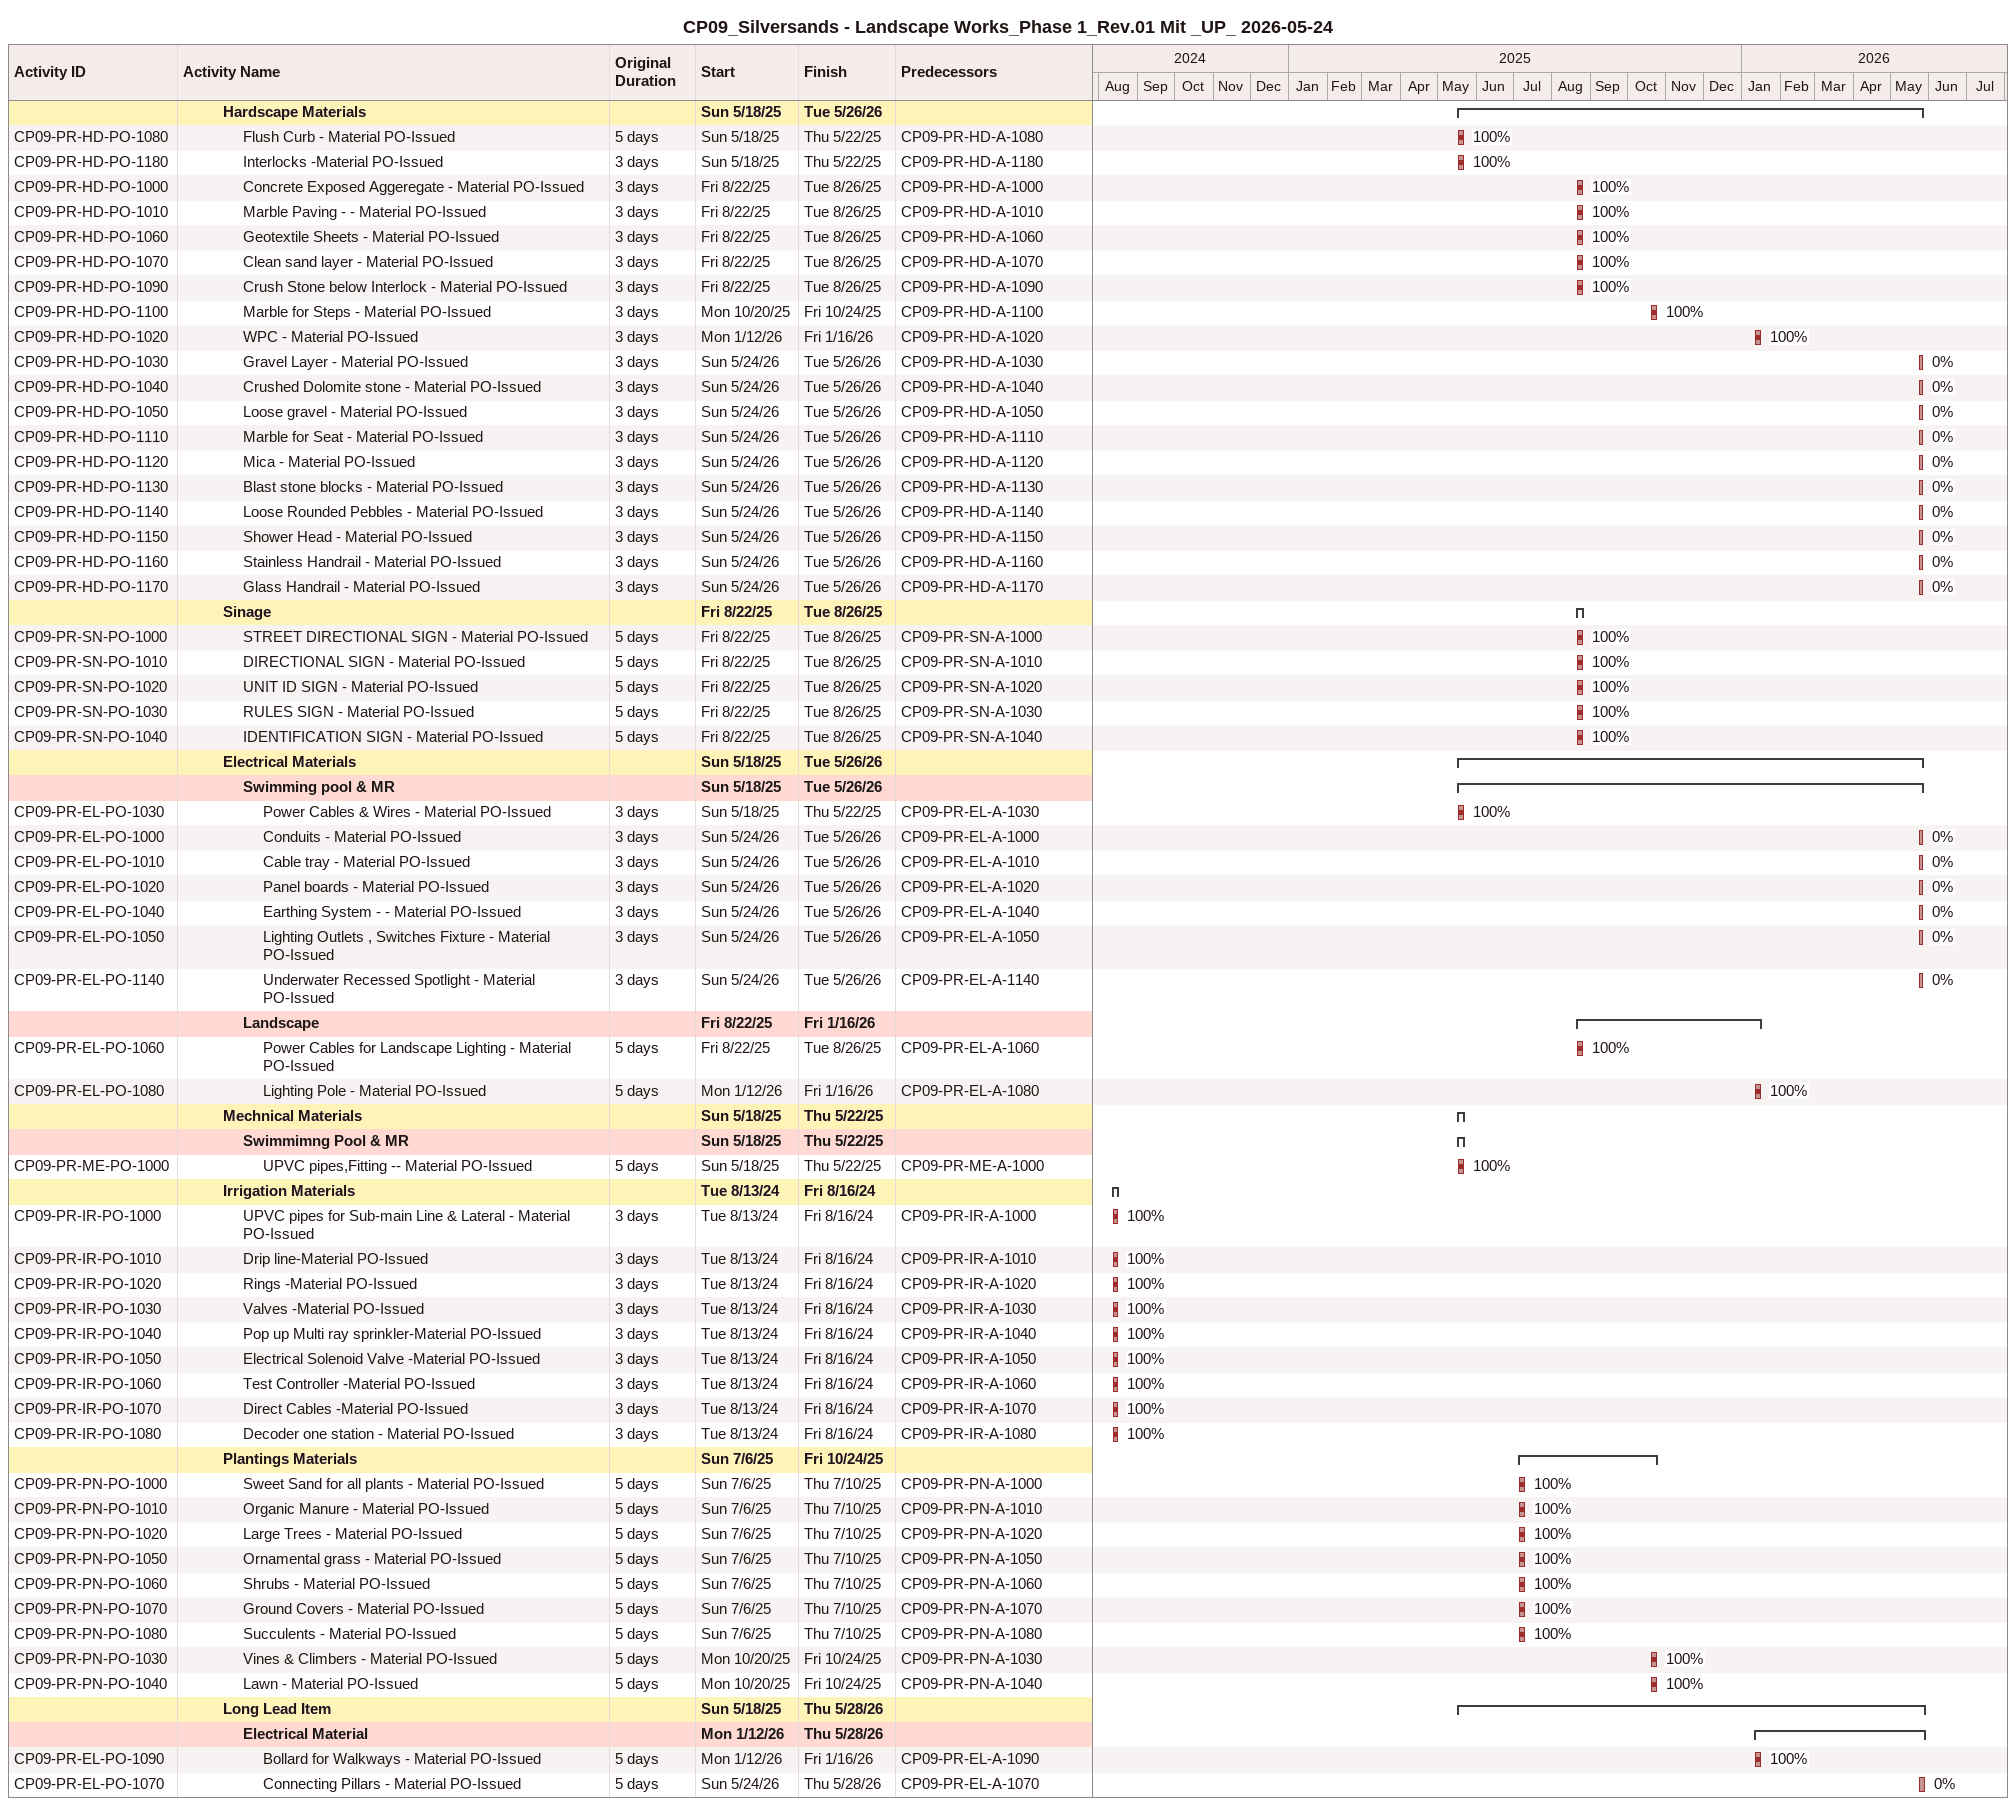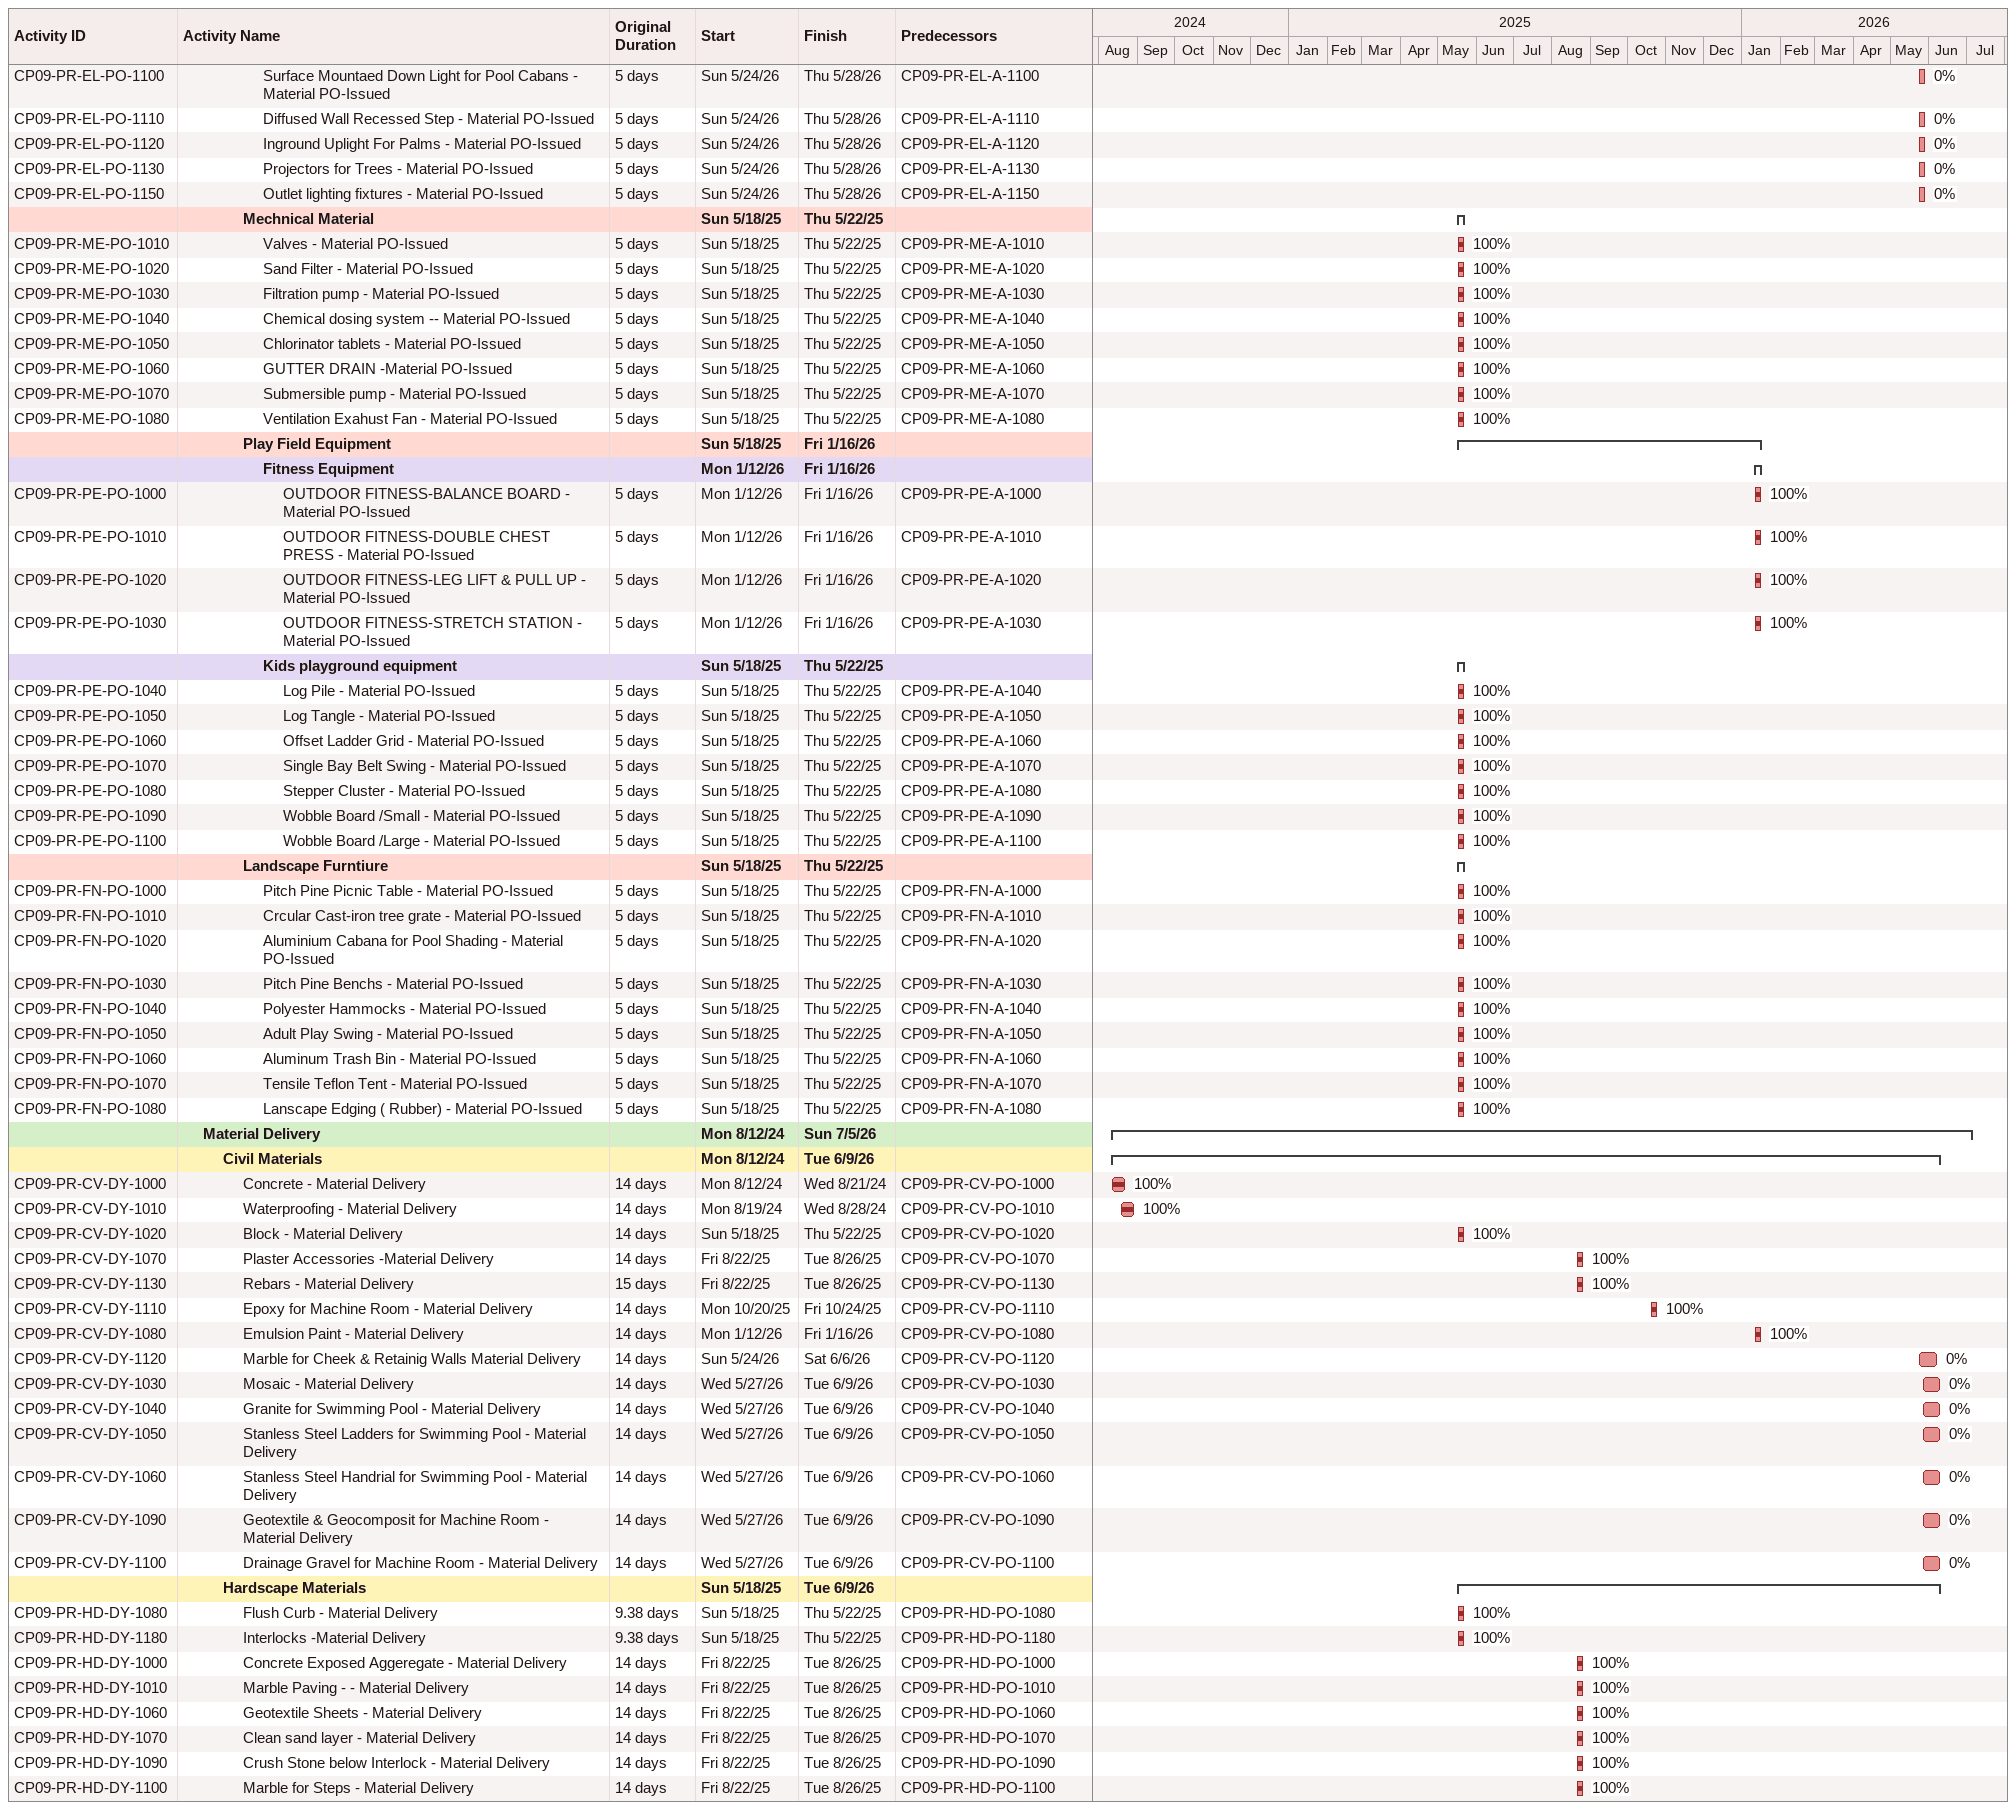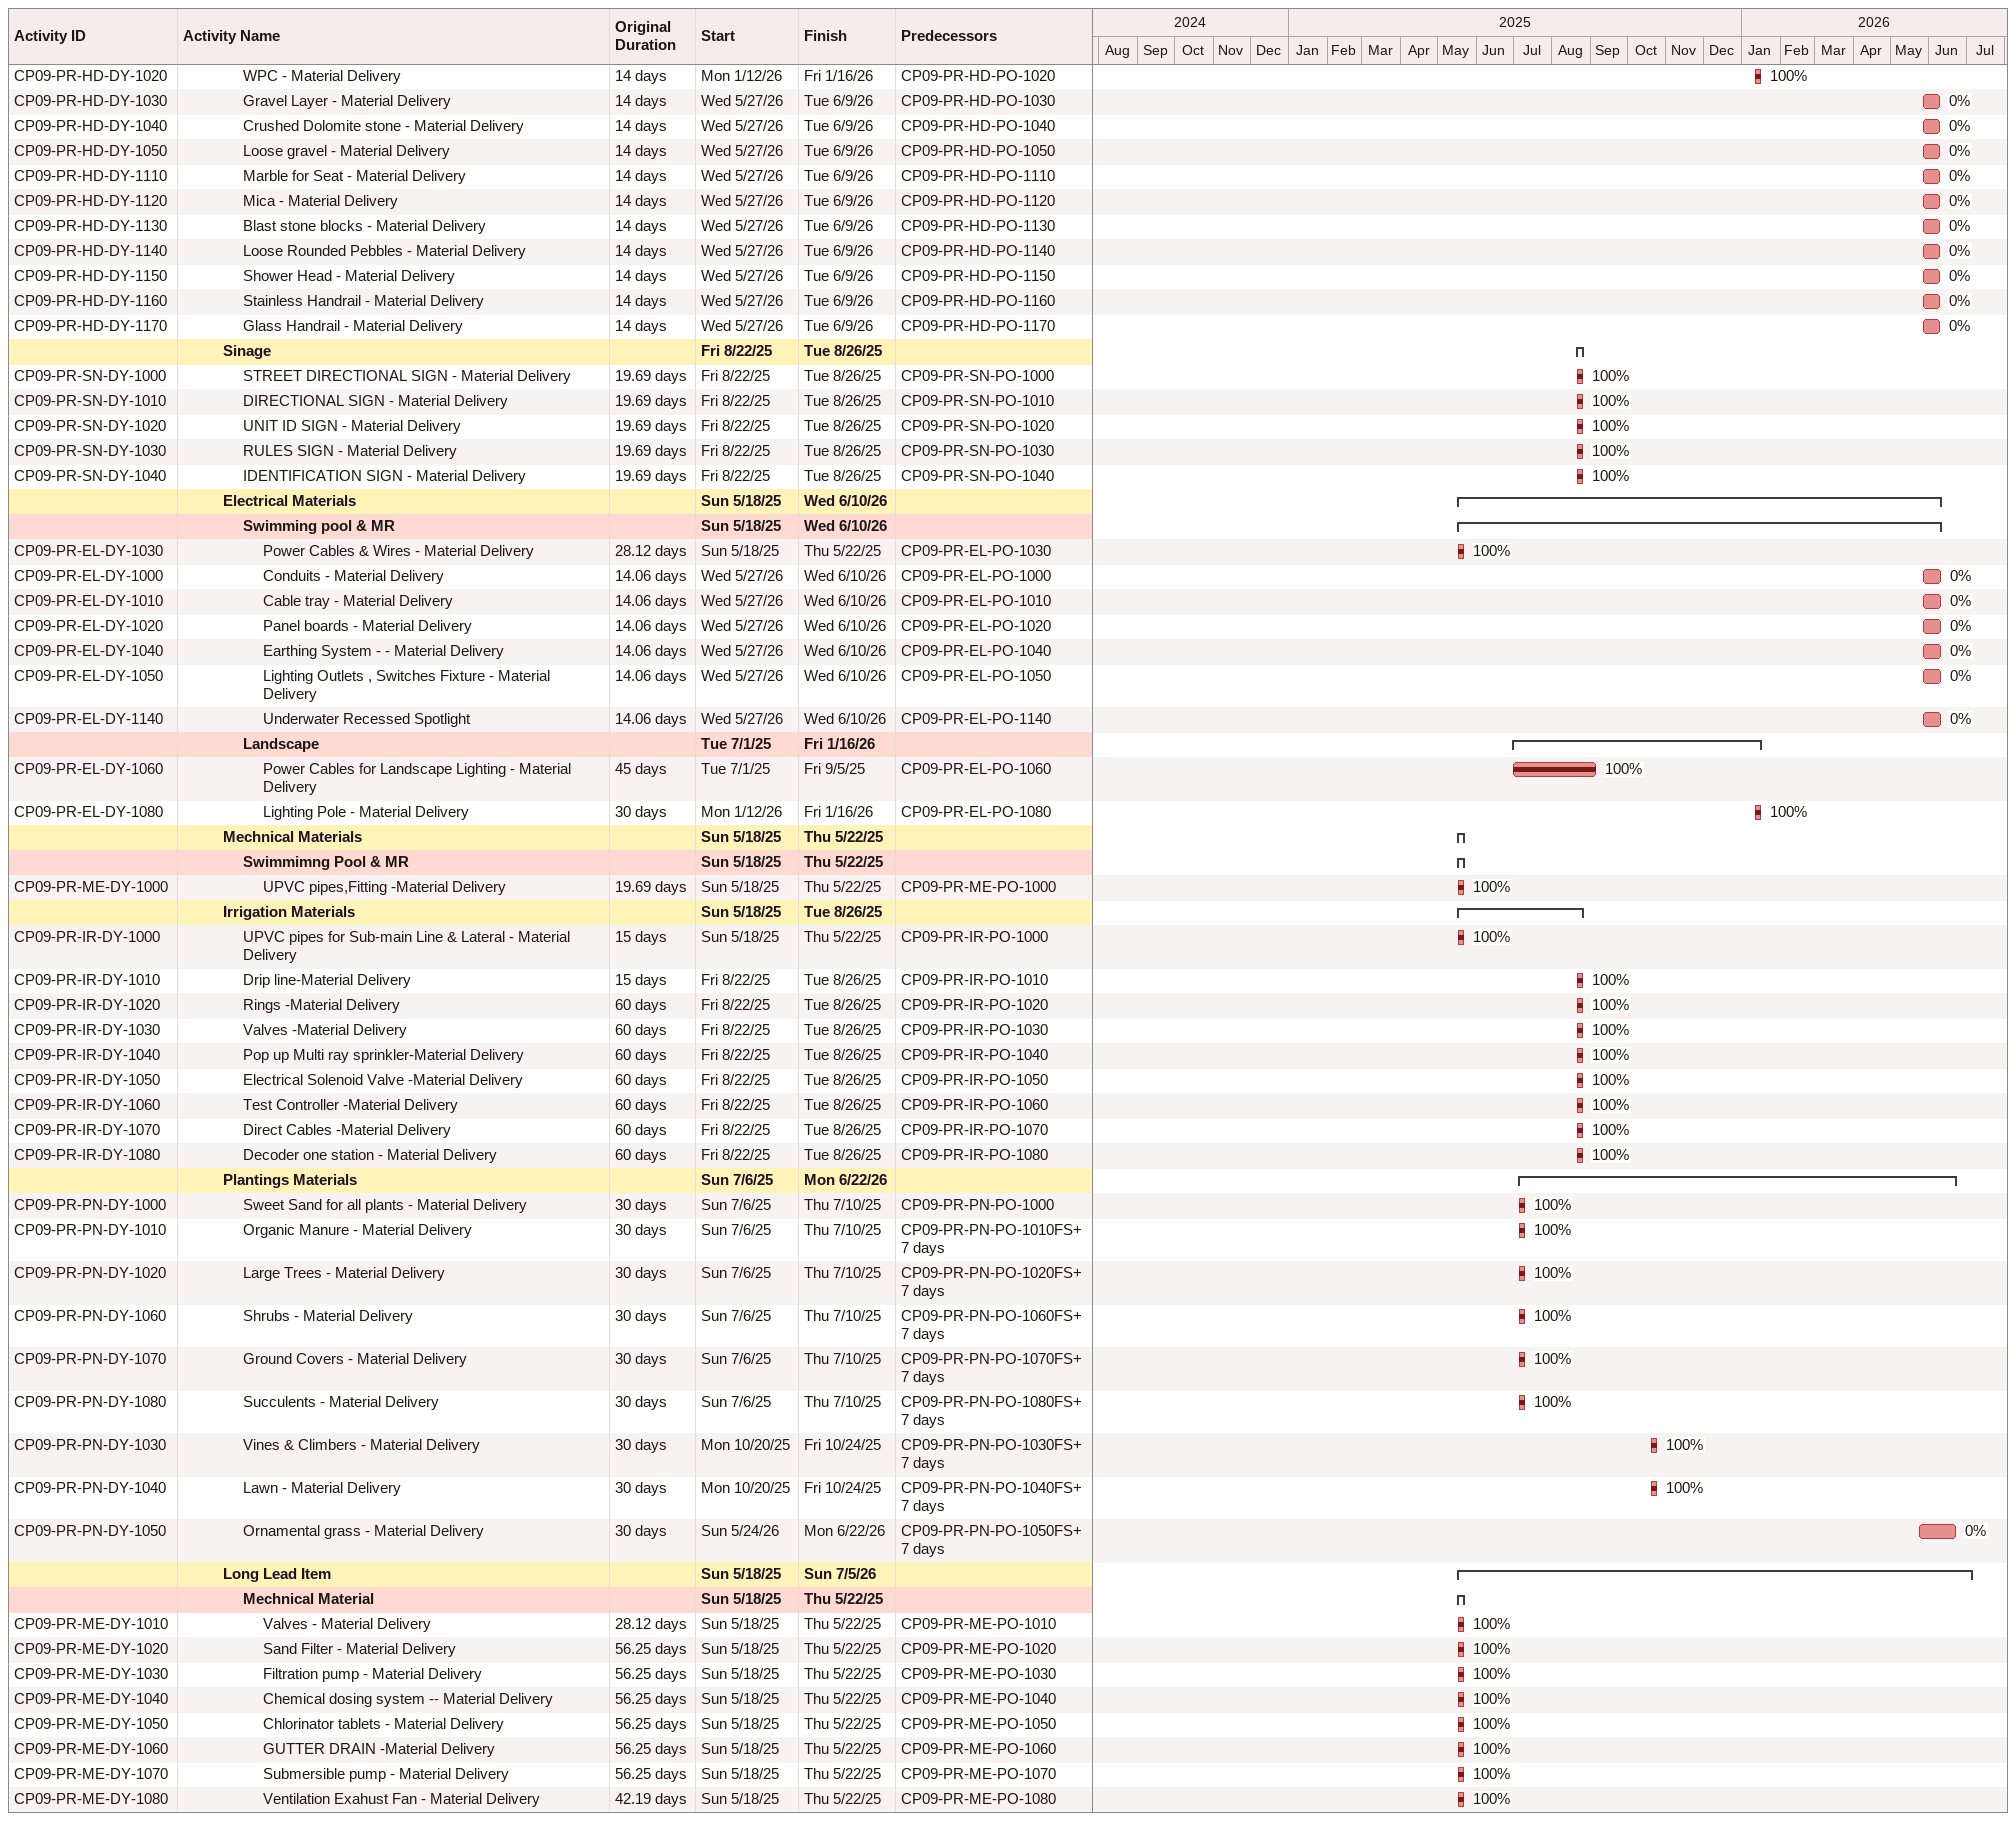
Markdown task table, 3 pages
CP09_Silversands - Landscape Works_Phase 1_Rev.01 Mit _UP_ 2026-05-24

| ID | Level | Task | Original duration | Start | Finish | Predecessors | % complete |
|---|---|---|---|---|---|---|---|
|  | 3 | **Hardscape Materials** |  | 2025-05-18 | 2026-05-26 |  |  |
| CP09-PR-HD-PO-1080 | 4 | Flush Curb - Material PO-Issued | 5d | 2025-05-18 | 2025-05-22 | CP09-PR-HD-A-1080 | 100 |
| CP09-PR-HD-PO-1180 | 4 | Interlocks -Material PO-Issued | 3d | 2025-05-18 | 2025-05-22 | CP09-PR-HD-A-1180 | 100 |
| CP09-PR-HD-PO-1000 | 4 | Concrete Exposed Aggeregate - Material PO-Issued | 3d | 2025-08-22 | 2025-08-26 | CP09-PR-HD-A-1000 | 100 |
| CP09-PR-HD-PO-1010 | 4 | Marble Paving - - Material PO-Issued | 3d | 2025-08-22 | 2025-08-26 | CP09-PR-HD-A-1010 | 100 |
| CP09-PR-HD-PO-1060 | 4 | Geotextile Sheets - Material PO-Issued | 3d | 2025-08-22 | 2025-08-26 | CP09-PR-HD-A-1060 | 100 |
| CP09-PR-HD-PO-1070 | 4 | Clean sand layer - Material PO-Issued | 3d | 2025-08-22 | 2025-08-26 | CP09-PR-HD-A-1070 | 100 |
| CP09-PR-HD-PO-1090 | 4 | Crush Stone below Interlock - Material PO-Issued | 3d | 2025-08-22 | 2025-08-26 | CP09-PR-HD-A-1090 | 100 |
| CP09-PR-HD-PO-1100 | 4 | Marble for Steps - Material PO-Issued | 3d | 2025-10-20 | 2025-10-24 | CP09-PR-HD-A-1100 | 100 |
| CP09-PR-HD-PO-1020 | 4 | WPC - Material PO-Issued | 3d | 2026-01-12 | 2026-01-16 | CP09-PR-HD-A-1020 | 100 |
| CP09-PR-HD-PO-1030 | 4 | Gravel Layer - Material PO-Issued | 3d | 2026-05-24 | 2026-05-26 | CP09-PR-HD-A-1030 | 0 |
| CP09-PR-HD-PO-1040 | 4 | Crushed Dolomite stone - Material PO-Issued | 3d | 2026-05-24 | 2026-05-26 | CP09-PR-HD-A-1040 | 0 |
| CP09-PR-HD-PO-1050 | 4 | Loose gravel - Material PO-Issued | 3d | 2026-05-24 | 2026-05-26 | CP09-PR-HD-A-1050 | 0 |
| CP09-PR-HD-PO-1110 | 4 | Marble for Seat - Material PO-Issued | 3d | 2026-05-24 | 2026-05-26 | CP09-PR-HD-A-1110 | 0 |
| CP09-PR-HD-PO-1120 | 4 | Mica - Material PO-Issued | 3d | 2026-05-24 | 2026-05-26 | CP09-PR-HD-A-1120 | 0 |
| CP09-PR-HD-PO-1130 | 4 | Blast stone blocks - Material PO-Issued | 3d | 2026-05-24 | 2026-05-26 | CP09-PR-HD-A-1130 | 0 |
| CP09-PR-HD-PO-1140 | 4 | Loose Rounded Pebbles - Material PO-Issued | 3d | 2026-05-24 | 2026-05-26 | CP09-PR-HD-A-1140 | 0 |
| CP09-PR-HD-PO-1150 | 4 | Shower Head - Material PO-Issued | 3d | 2026-05-24 | 2026-05-26 | CP09-PR-HD-A-1150 | 0 |
| CP09-PR-HD-PO-1160 | 4 | Stainless Handrail - Material PO-Issued | 3d | 2026-05-24 | 2026-05-26 | CP09-PR-HD-A-1160 | 0 |
| CP09-PR-HD-PO-1170 | 4 | Glass Handrail - Material PO-Issued | 3d | 2026-05-24 | 2026-05-26 | CP09-PR-HD-A-1170 | 0 |
|  | 3 | **Sinage** |  | 2025-08-22 | 2025-08-26 |  |  |
| CP09-PR-SN-PO-1000 | 4 | STREET DIRECTIONAL SIGN - Material PO-Issued | 5d | 2025-08-22 | 2025-08-26 | CP09-PR-SN-A-1000 | 100 |
| CP09-PR-SN-PO-1010 | 4 | DIRECTIONAL SIGN - Material PO-Issued | 5d | 2025-08-22 | 2025-08-26 | CP09-PR-SN-A-1010 | 100 |
| CP09-PR-SN-PO-1020 | 4 | UNIT ID SIGN - Material PO-Issued | 5d | 2025-08-22 | 2025-08-26 | CP09-PR-SN-A-1020 | 100 |
| CP09-PR-SN-PO-1030 | 4 | RULES SIGN - Material PO-Issued | 5d | 2025-08-22 | 2025-08-26 | CP09-PR-SN-A-1030 | 100 |
| CP09-PR-SN-PO-1040 | 4 | IDENTIFICATION SIGN - Material PO-Issued | 5d | 2025-08-22 | 2025-08-26 | CP09-PR-SN-A-1040 | 100 |
|  | 3 | **Electrical Materials** |  | 2025-05-18 | 2026-05-26 |  |  |
|  | 4 | **Swimming pool & MR** |  | 2025-05-18 | 2026-05-26 |  |  |
| CP09-PR-EL-PO-1030 | 5 | Power Cables & Wires - Material PO-Issued | 3d | 2025-05-18 | 2025-05-22 | CP09-PR-EL-A-1030 | 100 |
| CP09-PR-EL-PO-1000 | 5 | Conduits - Material PO-Issued | 3d | 2026-05-24 | 2026-05-26 | CP09-PR-EL-A-1000 | 0 |
| CP09-PR-EL-PO-1010 | 5 | Cable tray - Material PO-Issued | 3d | 2026-05-24 | 2026-05-26 | CP09-PR-EL-A-1010 | 0 |
| CP09-PR-EL-PO-1020 | 5 | Panel boards - Material PO-Issued | 3d | 2026-05-24 | 2026-05-26 | CP09-PR-EL-A-1020 | 0 |
| CP09-PR-EL-PO-1040 | 5 | Earthing System - - Material PO-Issued | 3d | 2026-05-24 | 2026-05-26 | CP09-PR-EL-A-1040 | 0 |
| CP09-PR-EL-PO-1050 | 5 | Lighting Outlets , Switches Fixture - Material PO-Issued | 3d | 2026-05-24 | 2026-05-26 | CP09-PR-EL-A-1050 | 0 |
| CP09-PR-EL-PO-1140 | 5 | Underwater Recessed Spotlight - Material PO-Issued | 3d | 2026-05-24 | 2026-05-26 | CP09-PR-EL-A-1140 | 0 |
|  | 4 | **Landscape** |  | 2025-08-22 | 2026-01-16 |  |  |
| CP09-PR-EL-PO-1060 | 5 | Power Cables for Landscape Lighting - Material PO-Issued | 5d | 2025-08-22 | 2025-08-26 | CP09-PR-EL-A-1060 | 100 |
| CP09-PR-EL-PO-1080 | 5 | Lighting Pole - Material PO-Issued | 5d | 2026-01-12 | 2026-01-16 | CP09-PR-EL-A-1080 | 100 |
|  | 3 | **Mechnical Materials** |  | 2025-05-18 | 2025-05-22 |  |  |
|  | 4 | **Swimmimng Pool & MR** |  | 2025-05-18 | 2025-05-22 |  |  |
| CP09-PR-ME-PO-1000 | 5 | UPVC pipes,Fitting -- Material PO-Issued | 5d | 2025-05-18 | 2025-05-22 | CP09-PR-ME-A-1000 | 100 |
|  | 3 | **Irrigation Materials** |  | 2024-08-13 | 2024-08-16 |  |  |
| CP09-PR-IR-PO-1000 | 4 | UPVC pipes for Sub-main Line & Lateral - Material PO-Issued | 3d | 2024-08-13 | 2024-08-16 | CP09-PR-IR-A-1000 | 100 |
| CP09-PR-IR-PO-1010 | 4 | Drip line-Material PO-Issued | 3d | 2024-08-13 | 2024-08-16 | CP09-PR-IR-A-1010 | 100 |
| CP09-PR-IR-PO-1020 | 4 | Rings -Material PO-Issued | 3d | 2024-08-13 | 2024-08-16 | CP09-PR-IR-A-1020 | 100 |
| CP09-PR-IR-PO-1030 | 4 | Valves -Material PO-Issued | 3d | 2024-08-13 | 2024-08-16 | CP09-PR-IR-A-1030 | 100 |
| CP09-PR-IR-PO-1040 | 4 | Pop up Multi ray sprinkler-Material PO-Issued | 3d | 2024-08-13 | 2024-08-16 | CP09-PR-IR-A-1040 | 100 |
| CP09-PR-IR-PO-1050 | 4 | Electrical Solenoid Valve -Material PO-Issued | 3d | 2024-08-13 | 2024-08-16 | CP09-PR-IR-A-1050 | 100 |
| CP09-PR-IR-PO-1060 | 4 | Test Controller -Material PO-Issued | 3d | 2024-08-13 | 2024-08-16 | CP09-PR-IR-A-1060 | 100 |
| CP09-PR-IR-PO-1070 | 4 | Direct Cables -Material PO-Issued | 3d | 2024-08-13 | 2024-08-16 | CP09-PR-IR-A-1070 | 100 |
| CP09-PR-IR-PO-1080 | 4 | Decoder one station - Material PO-Issued | 3d | 2024-08-13 | 2024-08-16 | CP09-PR-IR-A-1080 | 100 |
|  | 3 | **Plantings Materials** |  | 2025-07-06 | 2025-10-24 |  |  |
| CP09-PR-PN-PO-1000 | 4 | Sweet Sand for all plants - Material PO-Issued | 5d | 2025-07-06 | 2025-07-10 | CP09-PR-PN-A-1000 | 100 |
| CP09-PR-PN-PO-1010 | 4 | Organic Manure - Material PO-Issued | 5d | 2025-07-06 | 2025-07-10 | CP09-PR-PN-A-1010 | 100 |
| CP09-PR-PN-PO-1020 | 4 | Large Trees - Material PO-Issued | 5d | 2025-07-06 | 2025-07-10 | CP09-PR-PN-A-1020 | 100 |
| CP09-PR-PN-PO-1050 | 4 | Ornamental grass - Material PO-Issued | 5d | 2025-07-06 | 2025-07-10 | CP09-PR-PN-A-1050 | 100 |
| CP09-PR-PN-PO-1060 | 4 | Shrubs - Material PO-Issued | 5d | 2025-07-06 | 2025-07-10 | CP09-PR-PN-A-1060 | 100 |
| CP09-PR-PN-PO-1070 | 4 | Ground Covers - Material PO-Issued | 5d | 2025-07-06 | 2025-07-10 | CP09-PR-PN-A-1070 | 100 |
| CP09-PR-PN-PO-1080 | 4 | Succulents - Material PO-Issued | 5d | 2025-07-06 | 2025-07-10 | CP09-PR-PN-A-1080 | 100 |
| CP09-PR-PN-PO-1030 | 4 | Vines & Climbers - Material PO-Issued | 5d | 2025-10-20 | 2025-10-24 | CP09-PR-PN-A-1030 | 100 |
| CP09-PR-PN-PO-1040 | 4 | Lawn - Material PO-Issued | 5d | 2025-10-20 | 2025-10-24 | CP09-PR-PN-A-1040 | 100 |
|  | 3 | **Long Lead Item** |  | 2025-05-18 | 2026-05-28 |  |  |
|  | 4 | **Electrical Material** |  | 2026-01-12 | 2026-05-28 |  |  |
| CP09-PR-EL-PO-1090 | 5 | Bollard for Walkways - Material PO-Issued | 5d | 2026-01-12 | 2026-01-16 | CP09-PR-EL-A-1090 | 100 |
| CP09-PR-EL-PO-1070 | 5 | Connecting Pillars - Material PO-Issued | 5d | 2026-05-24 | 2026-05-28 | CP09-PR-EL-A-1070 | 0 |
| CP09-PR-EL-PO-1100 | 5 | Surface Mountaed Down Light for Pool Cabans - Material PO-Issued | 5d | 2026-05-24 | 2026-05-28 | CP09-PR-EL-A-1100 | 0 |
| CP09-PR-EL-PO-1110 | 5 | Diffused Wall Recessed Step - Material PO-Issued | 5d | 2026-05-24 | 2026-05-28 | CP09-PR-EL-A-1110 | 0 |
| CP09-PR-EL-PO-1120 | 5 | Inground Uplight For Palms - Material PO-Issued | 5d | 2026-05-24 | 2026-05-28 | CP09-PR-EL-A-1120 | 0 |
| CP09-PR-EL-PO-1130 | 5 | Projectors for Trees - Material PO-Issued | 5d | 2026-05-24 | 2026-05-28 | CP09-PR-EL-A-1130 | 0 |
| CP09-PR-EL-PO-1150 | 5 | Outlet lighting fixtures - Material PO-Issued | 5d | 2026-05-24 | 2026-05-28 | CP09-PR-EL-A-1150 | 0 |
|  | 4 | **Mechnical Material** |  | 2025-05-18 | 2025-05-22 |  |  |
| CP09-PR-ME-PO-1010 | 5 | Valves - Material PO-Issued | 5d | 2025-05-18 | 2025-05-22 | CP09-PR-ME-A-1010 | 100 |
| CP09-PR-ME-PO-1020 | 5 | Sand Filter - Material PO-Issued | 5d | 2025-05-18 | 2025-05-22 | CP09-PR-ME-A-1020 | 100 |
| CP09-PR-ME-PO-1030 | 5 | Filtration pump - Material PO-Issued | 5d | 2025-05-18 | 2025-05-22 | CP09-PR-ME-A-1030 | 100 |
| CP09-PR-ME-PO-1040 | 5 | Chemical dosing system -- Material PO-Issued | 5d | 2025-05-18 | 2025-05-22 | CP09-PR-ME-A-1040 | 100 |
| CP09-PR-ME-PO-1050 | 5 | Chlorinator tablets - Material PO-Issued | 5d | 2025-05-18 | 2025-05-22 | CP09-PR-ME-A-1050 | 100 |
| CP09-PR-ME-PO-1060 | 5 | GUTTER DRAIN -Material PO-Issued | 5d | 2025-05-18 | 2025-05-22 | CP09-PR-ME-A-1060 | 100 |
| CP09-PR-ME-PO-1070 | 5 | Submersible pump - Material PO-Issued | 5d | 2025-05-18 | 2025-05-22 | CP09-PR-ME-A-1070 | 100 |
| CP09-PR-ME-PO-1080 | 5 | Ventilation Exahust Fan - Material PO-Issued | 5d | 2025-05-18 | 2025-05-22 | CP09-PR-ME-A-1080 | 100 |
|  | 4 | **Play Field Equipment** |  | 2025-05-18 | 2026-01-16 |  |  |
|  | 5 | **Fitness Equipment** |  | 2026-01-12 | 2026-01-16 |  |  |
| CP09-PR-PE-PO-1000 | 6 | OUTDOOR FITNESS-BALANCE BOARD - Material PO-Issued | 5d | 2026-01-12 | 2026-01-16 | CP09-PR-PE-A-1000 | 100 |
| CP09-PR-PE-PO-1010 | 6 | OUTDOOR FITNESS-DOUBLE CHEST PRESS - Material PO-Issued | 5d | 2026-01-12 | 2026-01-16 | CP09-PR-PE-A-1010 | 100 |
| CP09-PR-PE-PO-1020 | 6 | OUTDOOR FITNESS-LEG LIFT & PULL UP - Material PO-Issued | 5d | 2026-01-12 | 2026-01-16 | CP09-PR-PE-A-1020 | 100 |
| CP09-PR-PE-PO-1030 | 6 | OUTDOOR FITNESS-STRETCH STATION - Material PO-Issued | 5d | 2026-01-12 | 2026-01-16 | CP09-PR-PE-A-1030 | 100 |
|  | 5 | **Kids playground equipment** |  | 2025-05-18 | 2025-05-22 |  |  |
| CP09-PR-PE-PO-1040 | 6 | Log Pile - Material PO-Issued | 5d | 2025-05-18 | 2025-05-22 | CP09-PR-PE-A-1040 | 100 |
| CP09-PR-PE-PO-1050 | 6 | Log Tangle - Material PO-Issued | 5d | 2025-05-18 | 2025-05-22 | CP09-PR-PE-A-1050 | 100 |
| CP09-PR-PE-PO-1060 | 6 | Offset Ladder Grid - Material PO-Issued | 5d | 2025-05-18 | 2025-05-22 | CP09-PR-PE-A-1060 | 100 |
| CP09-PR-PE-PO-1070 | 6 | Single Bay Belt Swing - Material PO-Issued | 5d | 2025-05-18 | 2025-05-22 | CP09-PR-PE-A-1070 | 100 |
| CP09-PR-PE-PO-1080 | 6 | Stepper Cluster - Material PO-Issued | 5d | 2025-05-18 | 2025-05-22 | CP09-PR-PE-A-1080 | 100 |
| CP09-PR-PE-PO-1090 | 6 | Wobble Board /Small - Material PO-Issued | 5d | 2025-05-18 | 2025-05-22 | CP09-PR-PE-A-1090 | 100 |
| CP09-PR-PE-PO-1100 | 6 | Wobble Board /Large - Material PO-Issued | 5d | 2025-05-18 | 2025-05-22 | CP09-PR-PE-A-1100 | 100 |
|  | 4 | **Landscape Furntiure** |  | 2025-05-18 | 2025-05-22 |  |  |
| CP09-PR-FN-PO-1000 | 5 | Pitch Pine Picnic Table - Material PO-Issued | 5d | 2025-05-18 | 2025-05-22 | CP09-PR-FN-A-1000 | 100 |
| CP09-PR-FN-PO-1010 | 5 | Crcular Cast-iron tree grate - Material PO-Issued | 5d | 2025-05-18 | 2025-05-22 | CP09-PR-FN-A-1010 | 100 |
| CP09-PR-FN-PO-1020 | 5 | Aluminium Cabana for Pool Shading - Material PO-Issued | 5d | 2025-05-18 | 2025-05-22 | CP09-PR-FN-A-1020 | 100 |
| CP09-PR-FN-PO-1030 | 5 | Pitch Pine Benchs - Material PO-Issued | 5d | 2025-05-18 | 2025-05-22 | CP09-PR-FN-A-1030 | 100 |
| CP09-PR-FN-PO-1040 | 5 | Polyester Hammocks - Material PO-Issued | 5d | 2025-05-18 | 2025-05-22 | CP09-PR-FN-A-1040 | 100 |
| CP09-PR-FN-PO-1050 | 5 | Adult Play Swing - Material PO-Issued | 5d | 2025-05-18 | 2025-05-22 | CP09-PR-FN-A-1050 | 100 |
| CP09-PR-FN-PO-1060 | 5 | Aluminum Trash Bin - Material PO-Issued | 5d | 2025-05-18 | 2025-05-22 | CP09-PR-FN-A-1060 | 100 |
| CP09-PR-FN-PO-1070 | 5 | Tensile Teflon Tent - Material PO-Issued | 5d | 2025-05-18 | 2025-05-22 | CP09-PR-FN-A-1070 | 100 |
| CP09-PR-FN-PO-1080 | 5 | Lanscape Edging ( Rubber) - Material PO-Issued | 5d | 2025-05-18 | 2025-05-22 | CP09-PR-FN-A-1080 | 100 |
|  | 2 | **Material Delivery** |  | 2024-08-12 | 2026-07-05 |  |  |
|  | 3 | **Civil Materials** |  | 2024-08-12 | 2026-06-09 |  |  |
| CP09-PR-CV-DY-1000 | 4 | Concrete - Material Delivery | 14d | 2024-08-12 | 2024-08-21 | CP09-PR-CV-PO-1000 | 100 |
| CP09-PR-CV-DY-1010 | 4 | Waterproofing - Material Delivery | 14d | 2024-08-19 | 2024-08-28 | CP09-PR-CV-PO-1010 | 100 |
| CP09-PR-CV-DY-1020 | 4 | Block - Material Delivery | 14d | 2025-05-18 | 2025-05-22 | CP09-PR-CV-PO-1020 | 100 |
| CP09-PR-CV-DY-1070 | 4 | Plaster Accessories -Material Delivery | 14d | 2025-08-22 | 2025-08-26 | CP09-PR-CV-PO-1070 | 100 |
| CP09-PR-CV-DY-1130 | 4 | Rebars - Material Delivery | 15d | 2025-08-22 | 2025-08-26 | CP09-PR-CV-PO-1130 | 100 |
| CP09-PR-CV-DY-1110 | 4 | Epoxy for Machine Room - Material Delivery | 14d | 2025-10-20 | 2025-10-24 | CP09-PR-CV-PO-1110 | 100 |
| CP09-PR-CV-DY-1080 | 4 | Emulsion Paint - Material Delivery | 14d | 2026-01-12 | 2026-01-16 | CP09-PR-CV-PO-1080 | 100 |
| CP09-PR-CV-DY-1120 | 4 | Marble for Cheek & Retainig Walls Material Delivery | 14d | 2026-05-24 | 2026-06-06 | CP09-PR-CV-PO-1120 | 0 |
| CP09-PR-CV-DY-1030 | 4 | Mosaic - Material Delivery | 14d | 2026-05-27 | 2026-06-09 | CP09-PR-CV-PO-1030 | 0 |
| CP09-PR-CV-DY-1040 | 4 | Granite for Swimming Pool - Material Delivery | 14d | 2026-05-27 | 2026-06-09 | CP09-PR-CV-PO-1040 | 0 |
| CP09-PR-CV-DY-1050 | 4 | Stanless Steel Ladders for Swimming Pool - Material Delivery | 14d | 2026-05-27 | 2026-06-09 | CP09-PR-CV-PO-1050 | 0 |
| CP09-PR-CV-DY-1060 | 4 | Stanless Steel Handrial for Swimming Pool - Material Delivery | 14d | 2026-05-27 | 2026-06-09 | CP09-PR-CV-PO-1060 | 0 |
| CP09-PR-CV-DY-1090 | 4 | Geotextile & Geocomposit for Machine Room - Material Delivery | 14d | 2026-05-27 | 2026-06-09 | CP09-PR-CV-PO-1090 | 0 |
| CP09-PR-CV-DY-1100 | 4 | Drainage Gravel for Machine Room - Material Delivery | 14d | 2026-05-27 | 2026-06-09 | CP09-PR-CV-PO-1100 | 0 |
|  | 3 | **Hardscape Materials** |  | 2025-05-18 | 2026-06-09 |  |  |
| CP09-PR-HD-DY-1080 | 4 | Flush Curb - Material Delivery | 9.38d | 2025-05-18 | 2025-05-22 | CP09-PR-HD-PO-1080 | 100 |
| CP09-PR-HD-DY-1180 | 4 | Interlocks -Material Delivery | 9.38d | 2025-05-18 | 2025-05-22 | CP09-PR-HD-PO-1180 | 100 |
| CP09-PR-HD-DY-1000 | 4 | Concrete Exposed Aggeregate - Material Delivery | 14d | 2025-08-22 | 2025-08-26 | CP09-PR-HD-PO-1000 | 100 |
| CP09-PR-HD-DY-1010 | 4 | Marble Paving - - Material Delivery | 14d | 2025-08-22 | 2025-08-26 | CP09-PR-HD-PO-1010 | 100 |
| CP09-PR-HD-DY-1060 | 4 | Geotextile Sheets - Material Delivery | 14d | 2025-08-22 | 2025-08-26 | CP09-PR-HD-PO-1060 | 100 |
| CP09-PR-HD-DY-1070 | 4 | Clean sand layer - Material Delivery | 14d | 2025-08-22 | 2025-08-26 | CP09-PR-HD-PO-1070 | 100 |
| CP09-PR-HD-DY-1090 | 4 | Crush Stone below Interlock - Material Delivery | 14d | 2025-08-22 | 2025-08-26 | CP09-PR-HD-PO-1090 | 100 |
| CP09-PR-HD-DY-1100 | 4 | Marble for Steps - Material Delivery | 14d | 2025-08-22 | 2025-08-26 | CP09-PR-HD-PO-1100 | 100 |
| CP09-PR-HD-DY-1020 | 4 | WPC - Material Delivery | 14d | 2026-01-12 | 2026-01-16 | CP09-PR-HD-PO-1020 | 100 |
| CP09-PR-HD-DY-1030 | 4 | Gravel Layer - Material Delivery | 14d | 2026-05-27 | 2026-06-09 | CP09-PR-HD-PO-1030 | 0 |
| CP09-PR-HD-DY-1040 | 4 | Crushed Dolomite stone - Material Delivery | 14d | 2026-05-27 | 2026-06-09 | CP09-PR-HD-PO-1040 | 0 |
| CP09-PR-HD-DY-1050 | 4 | Loose gravel - Material Delivery | 14d | 2026-05-27 | 2026-06-09 | CP09-PR-HD-PO-1050 | 0 |
| CP09-PR-HD-DY-1110 | 4 | Marble for Seat - Material Delivery | 14d | 2026-05-27 | 2026-06-09 | CP09-PR-HD-PO-1110 | 0 |
| CP09-PR-HD-DY-1120 | 4 | Mica - Material Delivery | 14d | 2026-05-27 | 2026-06-09 | CP09-PR-HD-PO-1120 | 0 |
| CP09-PR-HD-DY-1130 | 4 | Blast stone blocks - Material Delivery | 14d | 2026-05-27 | 2026-06-09 | CP09-PR-HD-PO-1130 | 0 |
| CP09-PR-HD-DY-1140 | 4 | Loose Rounded Pebbles - Material Delivery | 14d | 2026-05-27 | 2026-06-09 | CP09-PR-HD-PO-1140 | 0 |
| CP09-PR-HD-DY-1150 | 4 | Shower Head - Material Delivery | 14d | 2026-05-27 | 2026-06-09 | CP09-PR-HD-PO-1150 | 0 |
| CP09-PR-HD-DY-1160 | 4 | Stainless Handrail - Material Delivery | 14d | 2026-05-27 | 2026-06-09 | CP09-PR-HD-PO-1160 | 0 |
| CP09-PR-HD-DY-1170 | 4 | Glass Handrail - Material Delivery | 14d | 2026-05-27 | 2026-06-09 | CP09-PR-HD-PO-1170 | 0 |
|  | 3 | **Sinage** |  | 2025-08-22 | 2025-08-26 |  |  |
| CP09-PR-SN-DY-1000 | 4 | STREET DIRECTIONAL SIGN - Material Delivery | 19.69d | 2025-08-22 | 2025-08-26 | CP09-PR-SN-PO-1000 | 100 |
| CP09-PR-SN-DY-1010 | 4 | DIRECTIONAL SIGN - Material Delivery | 19.69d | 2025-08-22 | 2025-08-26 | CP09-PR-SN-PO-1010 | 100 |
| CP09-PR-SN-DY-1020 | 4 | UNIT ID SIGN - Material Delivery | 19.69d | 2025-08-22 | 2025-08-26 | CP09-PR-SN-PO-1020 | 100 |
| CP09-PR-SN-DY-1030 | 4 | RULES SIGN - Material Delivery | 19.69d | 2025-08-22 | 2025-08-26 | CP09-PR-SN-PO-1030 | 100 |
| CP09-PR-SN-DY-1040 | 4 | IDENTIFICATION SIGN - Material Delivery | 19.69d | 2025-08-22 | 2025-08-26 | CP09-PR-SN-PO-1040 | 100 |
|  | 3 | **Electrical Materials** |  | 2025-05-18 | 2026-06-10 |  |  |
|  | 4 | **Swimming pool & MR** |  | 2025-05-18 | 2026-06-10 |  |  |
| CP09-PR-EL-DY-1030 | 5 | Power Cables & Wires - Material Delivery | 28.12d | 2025-05-18 | 2025-05-22 | CP09-PR-EL-PO-1030 | 100 |
| CP09-PR-EL-DY-1000 | 5 | Conduits - Material Delivery | 14.06d | 2026-05-27 | 2026-06-10 | CP09-PR-EL-PO-1000 | 0 |
| CP09-PR-EL-DY-1010 | 5 | Cable tray - Material Delivery | 14.06d | 2026-05-27 | 2026-06-10 | CP09-PR-EL-PO-1010 | 0 |
| CP09-PR-EL-DY-1020 | 5 | Panel boards - Material Delivery | 14.06d | 2026-05-27 | 2026-06-10 | CP09-PR-EL-PO-1020 | 0 |
| CP09-PR-EL-DY-1040 | 5 | Earthing System - - Material Delivery | 14.06d | 2026-05-27 | 2026-06-10 | CP09-PR-EL-PO-1040 | 0 |
| CP09-PR-EL-DY-1050 | 5 | Lighting Outlets , Switches Fixture - Material Delivery | 14.06d | 2026-05-27 | 2026-06-10 | CP09-PR-EL-PO-1050 | 0 |
| CP09-PR-EL-DY-1140 | 5 | Underwater Recessed Spotlight | 14.06d | 2026-05-27 | 2026-06-10 | CP09-PR-EL-PO-1140 | 0 |
|  | 4 | **Landscape** |  | 2025-07-01 | 2026-01-16 |  |  |
| CP09-PR-EL-DY-1060 | 5 | Power Cables for Landscape Lighting - Material Delivery | 45d | 2025-07-01 | 2025-09-05 | CP09-PR-EL-PO-1060 | 100 |
| CP09-PR-EL-DY-1080 | 5 | Lighting Pole - Material Delivery | 30d | 2026-01-12 | 2026-01-16 | CP09-PR-EL-PO-1080 | 100 |
|  | 3 | **Mechnical Materials** |  | 2025-05-18 | 2025-05-22 |  |  |
|  | 4 | **Swimmimng Pool & MR** |  | 2025-05-18 | 2025-05-22 |  |  |
| CP09-PR-ME-DY-1000 | 5 | UPVC pipes,Fitting -Material Delivery | 19.69d | 2025-05-18 | 2025-05-22 | CP09-PR-ME-PO-1000 | 100 |
|  | 3 | **Irrigation Materials** |  | 2025-05-18 | 2025-08-26 |  |  |
| CP09-PR-IR-DY-1000 | 4 | UPVC pipes for Sub-main Line & Lateral - Material Delivery | 15d | 2025-05-18 | 2025-05-22 | CP09-PR-IR-PO-1000 | 100 |
| CP09-PR-IR-DY-1010 | 4 | Drip line-Material Delivery | 15d | 2025-08-22 | 2025-08-26 | CP09-PR-IR-PO-1010 | 100 |
| CP09-PR-IR-DY-1020 | 4 | Rings -Material Delivery | 60d | 2025-08-22 | 2025-08-26 | CP09-PR-IR-PO-1020 | 100 |
| CP09-PR-IR-DY-1030 | 4 | Valves -Material Delivery | 60d | 2025-08-22 | 2025-08-26 | CP09-PR-IR-PO-1030 | 100 |
| CP09-PR-IR-DY-1040 | 4 | Pop up Multi ray sprinkler-Material Delivery | 60d | 2025-08-22 | 2025-08-26 | CP09-PR-IR-PO-1040 | 100 |
| CP09-PR-IR-DY-1050 | 4 | Electrical Solenoid Valve -Material Delivery | 60d | 2025-08-22 | 2025-08-26 | CP09-PR-IR-PO-1050 | 100 |
| CP09-PR-IR-DY-1060 | 4 | Test Controller -Material Delivery | 60d | 2025-08-22 | 2025-08-26 | CP09-PR-IR-PO-1060 | 100 |
| CP09-PR-IR-DY-1070 | 4 | Direct Cables -Material Delivery | 60d | 2025-08-22 | 2025-08-26 | CP09-PR-IR-PO-1070 | 100 |
| CP09-PR-IR-DY-1080 | 4 | Decoder one station - Material Delivery | 60d | 2025-08-22 | 2025-08-26 | CP09-PR-IR-PO-1080 | 100 |
|  | 3 | **Plantings Materials** |  | 2025-07-06 | 2026-06-22 |  |  |
| CP09-PR-PN-DY-1000 | 4 | Sweet Sand for all plants - Material Delivery | 30d | 2025-07-06 | 2025-07-10 | CP09-PR-PN-PO-1000 | 100 |
| CP09-PR-PN-DY-1010 | 4 | Organic Manure - Material Delivery | 30d | 2025-07-06 | 2025-07-10 | CP09-PR-PN-PO-1010FS+7d | 100 |
| CP09-PR-PN-DY-1020 | 4 | Large Trees - Material Delivery | 30d | 2025-07-06 | 2025-07-10 | CP09-PR-PN-PO-1020FS+7d | 100 |
| CP09-PR-PN-DY-1060 | 4 | Shrubs - Material Delivery | 30d | 2025-07-06 | 2025-07-10 | CP09-PR-PN-PO-1060FS+7d | 100 |
| CP09-PR-PN-DY-1070 | 4 | Ground Covers - Material Delivery | 30d | 2025-07-06 | 2025-07-10 | CP09-PR-PN-PO-1070FS+7d | 100 |
| CP09-PR-PN-DY-1080 | 4 | Succulents - Material Delivery | 30d | 2025-07-06 | 2025-07-10 | CP09-PR-PN-PO-1080FS+7d | 100 |
| CP09-PR-PN-DY-1030 | 4 | Vines & Climbers - Material Delivery | 30d | 2025-10-20 | 2025-10-24 | CP09-PR-PN-PO-1030FS+7d | 100 |
| CP09-PR-PN-DY-1040 | 4 | Lawn - Material Delivery | 30d | 2025-10-20 | 2025-10-24 | CP09-PR-PN-PO-1040FS+7d | 100 |
| CP09-PR-PN-DY-1050 | 4 | Ornamental grass - Material Delivery | 30d | 2026-05-24 | 2026-06-22 | CP09-PR-PN-PO-1050FS+7d | 0 |
|  | 3 | **Long Lead Item** |  | 2025-05-18 | 2026-07-05 |  |  |
|  | 4 | **Mechnical Material** |  | 2025-05-18 | 2025-05-22 |  |  |
| CP09-PR-ME-DY-1010 | 5 | Valves - Material Delivery | 28.12d | 2025-05-18 | 2025-05-22 | CP09-PR-ME-PO-1010 | 100 |
| CP09-PR-ME-DY-1020 | 5 | Sand Filter - Material Delivery | 56.25d | 2025-05-18 | 2025-05-22 | CP09-PR-ME-PO-1020 | 100 |
| CP09-PR-ME-DY-1030 | 5 | Filtration pump - Material Delivery | 56.25d | 2025-05-18 | 2025-05-22 | CP09-PR-ME-PO-1030 | 100 |
| CP09-PR-ME-DY-1040 | 5 | Chemical dosing system -- Material Delivery | 56.25d | 2025-05-18 | 2025-05-22 | CP09-PR-ME-PO-1040 | 100 |
| CP09-PR-ME-DY-1050 | 5 | Chlorinator tablets - Material Delivery | 56.25d | 2025-05-18 | 2025-05-22 | CP09-PR-ME-PO-1050 | 100 |
| CP09-PR-ME-DY-1060 | 5 | GUTTER DRAIN -Material Delivery | 56.25d | 2025-05-18 | 2025-05-22 | CP09-PR-ME-PO-1060 | 100 |
| CP09-PR-ME-DY-1070 | 5 | Submersible pump - Material Delivery | 56.25d | 2025-05-18 | 2025-05-22 | CP09-PR-ME-PO-1070 | 100 |
| CP09-PR-ME-DY-1080 | 5 | Ventilation Exahust Fan - Material Delivery | 42.19d | 2025-05-18 | 2025-05-22 | CP09-PR-ME-PO-1080 | 100 |
